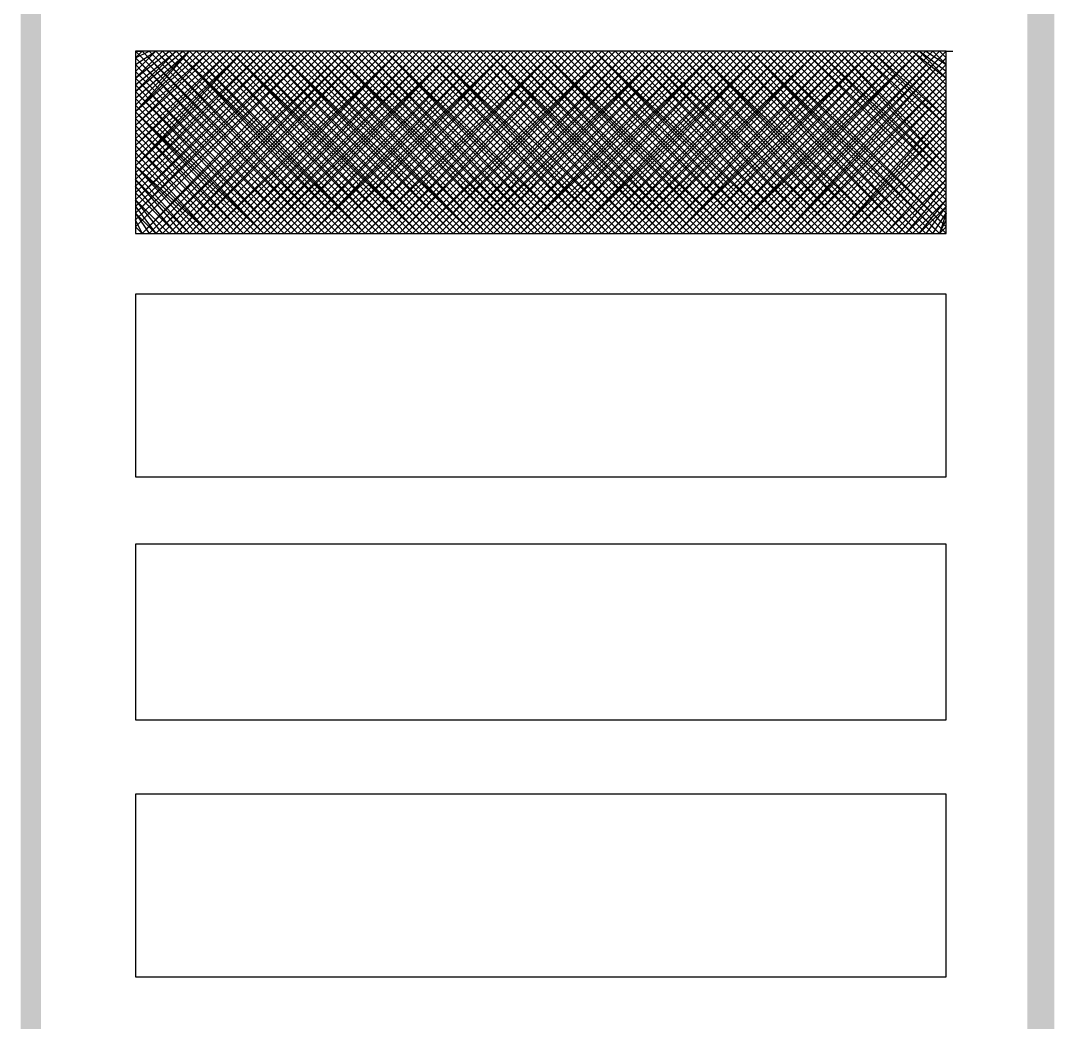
# Model space of a CAD drawing. Header units: millimetres. Extents: x 532209 to 638832, y -290618 to -196403.
# Drawn here: x 585871 to 589696, y -259122 to -255416 of the extents above; entities that cross this region are included whole.
import ezdxf
from ezdxf.enums import TextEntityAlignment as Align

# ---------------------------------------------------------------- set-up
doc = ezdxf.new("R2010")
doc.units = ezdxf.units.MM
doc.header["$LTSCALE"] = 12.5
doc.header["$MEASUREMENT"] = 0
doc.styles.get("Standard").update_dxf_attribs({"font": 'arial.ttf'})

# ---------------------------------------------------------------- blocks, each defined once
blk = doc.blocks.new('APC L')
at = {"linetype": 'Continuous'}
for points in [[(585945.7, -253528.1), (585870.7, -253428.1), (585945.7, -262753.1)], [(585870.7, -253428.1), (585945.7, -262753.1), (585870.7, -262828.1)], [(589695.7, -262828.1), (589595.7, -253528.1), (589695.7, -253428.1)], [(589595.7, -262753.1), (589695.7, -262828.1), (589595.7, -253528.1)]]:
    blk.add_hatch(color=256, dxfattribs=at).paths.add_polyline_path(points)
for points in [[(586295.7, -256203.1), (589295.7, -256203.1), (589295.7, -255528.1), (586295.7, -255528.1), (586295.7, -256203.1)], [(586295.7, -256178.1), (586945.7, -255528.1)], [(586295.7, -256153.1), (586945.7, -255528.1)], [(586920.7, -255528.1), (586295.7, -256128.1), (586895.7, -255528.1)], [(586295.7, -256128.1), (586895.7, -255528.1), (586295.7, -256103.1)], [(586295.7, -256078.1), (586870.7, -255528.1)], [(586295.7, -256078.1), (586845.7, -255528.1)], [(586295.7, -256053.1), (586820.7, -255528.1)], [(586295.7, -256028.1), (586820.7, -255528.1)], [(586295.7, -256003.1), (586795.7, -255528.1)], [(586295.7, -256003.1), (586770.7, -255528.1)], [(586295.7, -255978.1), (586770.7, -255528.1)], [(586295.7, -255953.1), (586745.7, -255528.1)], [(586720.7, -255528.1), (586295.7, -255953.1), (586695.7, -255528.1)], [(586295.7, -255928.1), (586695.7, -255528.1), (586295.7, -255903.1)], [(586295.7, -255878.1), (586670.7, -255528.1)], [(586295.7, -255878.1), (586645.7, -255528.1)], [(586295.7, -255853.1), (586645.7, -255528.1)], [(586295.7, -255828.1), (586620.7, -255528.1)], [(586295.7, -255803.1), (586595.7, -255528.1)], [(586295.7, -255803.1), (586570.7, -255528.1)], [(586295.7, -255778.1), (586570.7, -255528.1)], [(586295.7, -255753.1), (586545.7, -255528.1)], [(586520.7, -255528.1), (586295.7, -255753.1), (586495.7, -255528.1)], [(586295.7, -255728.1), (586495.7, -255528.1), (586295.7, -255703.1)], [(586295.7, -255678.1), (586470.7, -255528.1)], [(586295.7, -255678.1), (586445.7, -255528.1)], [(586295.7, -255653.1), (586445.7, -255528.1)], [(586295.7, -255628.1), (586420.7, -255528.1)], [(586295.7, -255628.1), (586395.7, -255528.1)], [(586295.7, -255603.1), (586370.7, -255528.1)], [(586295.7, -255578.1), (586370.7, -255528.1)], [(586295.7, -255553.1), (586345.7, -255528.1)], [(586320.7, -255528.1), (586295.7, -255553.1), (586320.7, -255528.1)], [(586295.7, -255528.1), (586320.7, -255528.1)], [(586320.7, -255528.1), (586970.7, -256203.1), (586295.7, -255528.1)], [(586320.7, -256203.1), (586995.7, -255528.1)], [(586320.7, -256203.1), (586970.7, -255528.1)], [(586995.7, -256203.1), (586320.7, -255528.1)], [(587020.7, -255528.1), (586345.7, -256203.1), (587020.7, -255528.1)], [(587020.7, -256203.1), (586345.7, -255528.1)], [(586395.7, -256203.1), (587070.7, -255528.1), (586370.7, -256203.1)], [(586370.7, -256203.1), (587045.7, -255528.1)], [(587045.7, -256203.1), (586370.7, -255528.1)], [(587020.7, -256203.1), (586370.7, -255528.1)], [(587070.7, -256203.1), (586395.7, -255528.1)], [(586420.7, -256203.1), (587095.7, -255528.1)], [(587095.7, -256203.1), (586420.7, -255528.1)], [(586445.7, -256203.1), (587120.7, -255528.1)], [(586445.7, -256203.1), (587095.7, -255528.1)], [(587145.7, -256203.1), (586445.7, -255528.1)], [(587120.7, -256203.1), (586445.7, -255528.1), (587095.7, -256203.1)], [(586470.7, -256203.1), (587145.7, -255528.1)], [(586495.7, -255528.1), (587145.7, -256203.1), (586470.7, -255528.1)], [(586495.7, -256203.1), (587170.7, -255528.1)], [(586495.7, -256203.1), (587145.7, -255528.1)], [(587170.7, -256203.1), (586495.7, -255528.1)], [(586520.7, -256203.1), (587195.7, -255528.1)], [(587195.7, -256203.1), (586520.7, -255528.1)], [(587220.7, -255528.1), (586545.7, -256203.1), (587220.7, -255528.1)], [(587220.7, -256203.1), (586545.7, -255528.1)], [(586595.7, -256203.1), (587270.7, -255528.1), (586570.7, -256203.1)], [(586570.7, -256203.1), (587245.7, -255528.1)], [(587245.7, -256203.1), (586570.7, -255528.1)], [(587220.7, -256203.1), (586570.7, -255528.1)], [(587270.7, -256203.1), (586595.7, -255528.1)], [(586620.7, -256203.1), (587270.7, -255528.1)], [(587270.7, -256203.1), (586620.7, -255528.1)], [(586645.7, -256203.1), (587320.7, -255528.1)], [(586645.7, -256203.1), (587295.7, -255528.1)], [(587345.7, -256203.1), (586645.7, -255528.1)], [(587320.7, -256203.1), (586645.7, -255528.1), (587295.7, -256203.1)], [(586670.7, -256203.1), (587345.7, -255528.1)], [(586695.7, -255528.1), (587345.7, -256203.1), (586670.7, -255528.1)], [(586695.7, -256203.1), (587370.7, -255528.1)], [(586695.7, -256203.1), (587345.7, -255528.1)], [(587370.7, -256203.1), (586695.7, -255528.1)], [(586720.7, -256203.1), (587395.7, -255528.1)], [(587395.7, -256203.1), (586720.7, -255528.1)], [(587420.7, -255528.1), (586745.7, -256203.1), (587395.7, -255528.1)], [(587395.7, -256203.1), (586745.7, -255528.1)], [(586795.7, -256203.1), (587470.7, -255528.1), (586770.7, -256203.1)], [(586770.7, -256203.1), (587445.7, -255528.1)], [(587445.7, -256203.1), (586770.7, -255528.1)], [(587420.7, -256203.1), (586770.7, -255528.1)], [(587470.7, -256203.1), (586795.7, -255528.1)], [(586820.7, -256203.1), (587495.7, -255528.1)], [(586820.7, -256203.1), (587470.7, -255528.1)], [(587520.7, -256203.1), (586820.7, -255528.1), (587495.7, -256203.1)], [(587470.7, -256203.1), (586820.7, -255528.1)], [(586845.7, -256203.1), (587520.7, -255528.1)], [(587545.7, -256203.1), (586845.7, -255528.1)], [(586870.7, -256203.1), (587545.7, -255528.1)], [(586895.7, -255528.1), (587545.7, -256203.1), (586870.7, -255528.1)], [(586895.7, -256203.1), (587570.7, -255528.1)], [(586895.7, -256203.1), (587545.7, -255528.1)], [(587570.7, -256203.1), (586895.7, -255528.1)], [(586920.7, -256203.1), (587595.7, -255528.1)], [(587595.7, -256203.1), (586920.7, -255528.1)], [(586945.7, -256203.1), (587645.7, -255528.1)], [(587620.7, -255528.1), (586945.7, -256203.1), (587595.7, -255528.1)], [(587620.7, -256203.1), (586945.7, -255528.1)], [(587595.7, -256203.1), (586945.7, -255528.1)], [(586995.7, -256203.1), (587670.7, -255528.1), (586970.7, -256203.1)], [(587645.7, -256203.1), (586970.7, -255528.1)], [(587670.7, -256203.1), (586995.7, -255528.1)], [(587020.7, -256203.1), (587695.7, -255528.1)], [(587020.7, -256203.1), (587670.7, -255528.1)], [(587720.7, -256203.1), (587020.7, -255528.1), (587695.7, -256203.1)], [(587670.7, -256203.1), (587020.7, -255528.1)], [(587045.7, -256203.1), (587720.7, -255528.1)], [(587720.7, -256203.1), (587045.7, -255528.1)], [(587070.7, -256203.1), (587720.7, -255528.1)], [(587095.7, -255528.1), (587745.7, -256203.1), (587070.7, -255528.1)], [(587095.7, -256203.1), (587770.7, -255528.1)], [(587095.7, -256203.1), (587745.7, -255528.1)], [(587770.7, -256203.1), (587095.7, -255528.1)], [(587795.7, -255528.1), (587120.7, -256203.1), (587795.7, -255528.1)], [(587795.7, -256203.1), (587120.7, -255528.1)], [(587145.7, -256203.1), (587845.7, -255528.1)], [(587145.7, -256203.1), (587820.7, -255528.1)], [(587820.7, -256203.1), (587145.7, -255528.1)], [(587795.7, -256203.1), (587145.7, -255528.1)], [(587195.7, -256203.1), (587845.7, -255528.1), (587170.7, -256203.1)], [(587845.7, -256203.1), (587170.7, -255528.1)], [(587845.7, -256203.1), (587195.7, -255528.1)], [(587220.7, -256203.1), (587895.7, -255528.1)], [(587220.7, -256203.1), (587870.7, -255528.1)], [(587920.7, -256203.1), (587220.7, -255528.1), (587895.7, -256203.1)], [(587870.7, -256203.1), (587220.7, -255528.1)], [(587245.7, -256203.1), (587920.7, -255528.1)], [(587920.7, -256203.1), (587245.7, -255528.1)], [(587270.7, -256203.1), (587945.7, -255528.1)], [(587270.7, -256203.1), (587920.7, -255528.1)], [(587270.7, -255528.1), (587945.7, -256203.1), (587270.7, -255528.1)], [(587295.7, -256203.1), (587970.7, -255528.1)], [(587970.7, -256203.1), (587295.7, -255528.1)], [(587995.7, -255528.1), (587320.7, -256203.1), (587995.7, -255528.1)], [(587995.7, -256203.1), (587320.7, -255528.1)], [(587370.7, -256203.1), (588045.7, -255528.1), (587345.7, -256203.1)], [(587345.7, -256203.1), (588020.7, -255528.1)], [(588020.7, -256203.1), (587345.7, -255528.1)], [(587995.7, -256203.1), (587345.7, -255528.1)], [(588045.7, -256203.1), (587370.7, -255528.1)], [(587395.7, -256203.1), (588070.7, -255528.1)], [(587395.7, -256203.1), (588045.7, -255528.1)], [(588095.7, -256203.1), (587395.7, -255528.1), (588070.7, -256203.1)], [(588045.7, -256203.1), (587395.7, -255528.1)], [(587420.7, -256203.1), (588095.7, -255528.1)], [(588120.7, -256203.1), (587420.7, -255528.1)], [(587445.7, -256203.1), (588120.7, -255528.1)], [(588120.7, -256203.1), (587445.7, -255528.1)], [(587470.7, -256203.1), (588120.7, -255528.1)], [(587470.7, -256203.1), (588145.7, -255528.1)], [(587470.7, -255528.1), (588145.7, -256203.1), (587470.7, -255528.1)], [(587495.7, -256203.1), (588170.7, -255528.1)], [(588170.7, -256203.1), (587495.7, -255528.1)], [(588170.7, -255528.1), (587520.7, -256203.1), (588195.7, -255528.1)], [(588170.7, -256203.1), (587520.7, -255528.1)], [(587545.7, -256203.1), (588220.7, -255528.1)], [(587545.7, -256203.1), (588245.7, -255528.1), (587570.7, -256203.1)], [(588195.7, -256203.1), (587545.7, -255528.1)], [(588220.7, -256203.1), (587545.7, -255528.1)], [(588245.7, -256203.1), (587570.7, -255528.1)], [(587595.7, -256203.1), (588245.7, -255528.1)], [(587595.7, -256203.1), (588270.7, -255528.1)], [(588245.7, -256203.1), (587595.7, -255528.1)], [(588270.7, -256203.1), (587595.7, -255528.1), (588295.7, -256203.1)], [(587620.7, -256203.1), (588295.7, -255528.1)], [(588295.7, -256203.1), (587620.7, -255528.1)], [(587645.7, -256203.1), (588295.7, -255528.1)], [(587645.7, -255528.1), (588320.7, -256203.1), (587670.7, -255528.1)], [(587670.7, -256203.1), (588320.7, -255528.1)], [(587670.7, -256203.1), (588345.7, -255528.1)], [(588345.7, -256203.1), (587670.7, -255528.1)], [(587695.7, -256203.1), (588370.7, -255528.1)], [(588370.7, -256203.1), (587695.7, -255528.1)], [(588370.7, -255528.1), (587720.7, -256203.1), (588395.7, -255528.1)], [(587720.7, -256203.1), (588420.7, -255528.1)], [(588370.7, -256203.1), (587720.7, -255528.1)], [(588395.7, -256203.1), (587720.7, -255528.1)], [(587745.7, -256203.1), (588445.7, -255528.1), (587770.7, -256203.1)], [(588420.7, -256203.1), (587745.7, -255528.1)], [(588445.7, -256203.1), (587770.7, -255528.1)], [(587795.7, -256203.1), (588445.7, -255528.1)], [(587795.7, -256203.1), (588470.7, -255528.1)], [(588445.7, -256203.1), (587795.7, -255528.1)], [(588470.7, -256203.1), (587795.7, -255528.1), (588495.7, -256203.1)], [(587820.7, -256203.1), (588495.7, -255528.1)], [(588495.7, -256203.1), (587820.7, -255528.1)], [(587845.7, -256203.1), (588495.7, -255528.1)], [(587845.7, -256203.1), (588520.7, -255528.1)], [(587845.7, -255528.1), (588520.7, -256203.1), (587845.7, -255528.1)], [(587870.7, -256203.1), (588545.7, -255528.1)], [(588545.7, -256203.1), (587870.7, -255528.1)], [(587895.7, -256203.1), (588570.7, -255528.1)], [(588570.7, -256203.1), (587895.7, -255528.1)], [(588570.7, -255528.1), (587920.7, -256203.1), (588595.7, -255528.1)], [(587920.7, -256203.1), (588620.7, -255528.1)], [(588570.7, -256203.1), (587920.7, -255528.1)], [(588595.7, -256203.1), (587920.7, -255528.1)], [(587945.7, -256203.1), (588620.7, -255528.1), (587970.7, -256203.1)], [(588620.7, -256203.1), (587945.7, -255528.1)], [(588620.7, -256203.1), (587970.7, -255528.1)], [(587995.7, -256203.1), (588645.7, -255528.1)], [(587995.7, -256203.1), (588670.7, -255528.1)], [(588645.7, -256203.1), (587995.7, -255528.1)], [(588670.7, -256203.1), (587995.7, -255528.1), (588695.7, -256203.1)], [(588020.7, -256203.1), (588695.7, -255528.1)], [(588695.7, -256203.1), (588020.7, -255528.1)], [(588045.7, -256203.1), (588695.7, -255528.1)], [(588045.7, -256203.1), (588720.7, -255528.1)], [(588045.7, -255528.1), (588720.7, -256203.1), (588045.7, -255528.1)], [(588070.7, -256203.1), (588745.7, -255528.1)], [(588745.7, -256203.1), (588070.7, -255528.1)], [(588745.7, -255528.1), (588095.7, -256203.1), (588770.7, -255528.1)], [(588745.7, -256203.1), (588095.7, -255528.1)], [(588120.7, -256203.1), (588795.7, -255528.1)], [(588120.7, -256203.1), (588820.7, -255528.1)], [(588770.7, -256203.1), (588120.7, -255528.1)], [(588795.7, -256203.1), (588120.7, -255528.1)], [(588145.7, -256203.1), (588820.7, -255528.1), (588170.7, -256203.1)], [(588820.7, -256203.1), (588145.7, -255528.1)], [(588170.7, -256203.1), (588845.7, -255528.1)], [(588820.7, -256203.1), (588170.7, -255528.1)], [(588845.7, -256203.1), (588170.7, -255528.1)], [(588195.7, -256203.1), (588870.7, -255528.1)], [(588870.7, -256203.1), (588195.7, -255528.1), (588895.7, -256203.1)], [(588220.7, -256203.1), (588895.7, -255528.1)], [(588895.7, -256203.1), (588220.7, -255528.1)], [(588245.7, -256203.1), (588895.7, -255528.1)], [(588245.7, -256203.1), (588920.7, -255528.1)], [(588245.7, -255528.1), (588920.7, -256203.1), (588245.7, -255528.1)], [(588270.7, -256203.1), (588945.7, -255528.1)], [(588945.7, -256203.1), (588270.7, -255528.1)], [(588945.7, -255528.1), (588295.7, -256203.1), (588970.7, -255528.1)], [(588295.7, -256203.1), (588995.7, -255528.1)], [(588945.7, -256203.1), (588295.7, -255528.1)], [(588970.7, -256203.1), (588295.7, -255528.1)], [(588320.7, -256203.1), (589020.7, -255528.1), (588345.7, -256203.1)], [(588995.7, -256203.1), (588320.7, -255528.1)], [(589020.7, -256203.1), (588345.7, -255528.1)], [(588370.7, -256203.1), (589020.7, -255528.1)], [(588370.7, -256203.1), (589045.7, -255528.1)], [(589020.7, -256203.1), (588370.7, -255528.1)], [(589045.7, -256203.1), (588370.7, -255528.1), (589070.7, -256203.1)], [(588395.7, -256203.1), (589070.7, -255528.1)], [(589070.7, -256203.1), (588395.7, -255528.1)], [(588420.7, -256203.1), (589070.7, -255528.1)], [(589095.7, -256203.1), (588420.7, -255528.1)], [(588445.7, -256203.1), (589095.7, -255528.1)], [(588445.7, -256203.1), (589120.7, -255528.1)], [(588445.7, -255528.1), (589120.7, -256203.1), (588445.7, -255528.1)], [(588470.7, -256203.1), (589145.7, -255528.1)], [(589145.7, -256203.1), (588470.7, -255528.1)], [(589145.7, -255528.1), (588495.7, -256203.1), (589170.7, -255528.1)], [(588495.7, -256203.1), (589195.7, -255528.1)], [(589145.7, -256203.1), (588495.7, -255528.1)], [(589170.7, -256203.1), (588495.7, -255528.1)], [(588520.7, -256203.1), (589195.7, -255528.1), (588545.7, -256203.1)], [(589195.7, -256203.1), (588520.7, -255528.1)], [(589195.7, -256203.1), (588545.7, -255528.1)], [(588570.7, -256203.1), (589220.7, -255528.1)], [(588570.7, -256203.1), (589245.7, -255528.1)], [(589220.7, -256203.1), (588570.7, -255528.1)], [(589245.7, -256203.1), (588570.7, -255528.1), (589270.7, -256203.1)], [(588595.7, -256203.1), (589270.7, -255528.1)], [(589270.7, -256203.1), (588595.7, -255528.1)], [(588620.7, -256203.1), (589270.7, -255528.1)], [(588620.7, -256203.1), (589295.7, -255528.1), (588645.7, -256203.1)], [(589295.7, -256203.1), (588620.7, -255528.1)], [(588620.7, -255528.1), (589295.7, -256178.1), (588645.7, -255528.1)], [(589295.7, -256153.1), (588670.7, -255528.1)], [(589295.7, -256128.1), (588695.7, -255528.1)], [(589295.7, -256128.1), (588695.7, -255528.1)], [(589295.7, -256103.1), (588720.7, -255528.1)], [(589295.7, -256078.1), (588745.7, -255528.1)], [(589295.7, -256078.1), (588745.7, -255528.1)], [(589295.7, -256053.1), (588770.7, -255528.1), (589295.7, -256028.1)], [(589295.7, -256003.1), (588795.7, -255528.1)], [(589295.7, -256003.1), (588820.7, -255528.1)], [(588820.7, -255528.1), (589295.7, -255978.1), (588845.7, -255528.1)], [(589295.7, -255953.1), (588870.7, -255528.1)], [(589295.7, -255953.1), (588895.7, -255528.1)], [(589295.7, -255928.1), (588895.7, -255528.1)], [(589295.7, -255903.1), (588920.7, -255528.1)], [(589295.7, -255878.1), (588945.7, -255528.1)], [(589295.7, -255878.1), (588945.7, -255528.1)], [(589295.7, -255853.1), (588970.7, -255528.1), (589295.7, -255828.1)], [(589295.7, -255803.1), (588995.7, -255528.1)], [(589295.7, -255803.1), (589020.7, -255528.1)], [(589020.7, -255528.1), (589295.7, -255778.1), (589045.7, -255528.1)], [(589295.7, -255753.1), (589070.7, -255528.1)], [(589295.7, -255753.1), (589070.7, -255528.1)], [(589295.7, -255728.1), (589095.7, -255528.1)], [(589295.7, -255703.1), (589120.7, -255528.1)], [(589295.7, -255678.1), (589145.7, -255528.1)], [(589295.7, -255678.1), (589145.7, -255528.1)], [(589295.7, -255653.1), (589170.7, -255528.1), (589295.7, -255628.1)], [(589295.7, -255628.1), (589195.7, -255528.1)], [(589295.7, -255603.1), (589195.7, -255528.1)], [(589220.7, -255528.1), (589295.7, -255578.1), (589245.7, -255528.1)], [(589295.7, -255553.1), (589270.7, -255528.1)], [(589295.7, -255553.1), (589270.7, -255528.1)], [(589295.7, -255528.1), (589320.7, -255528.1)], [(586945.7, -256203.1), (586295.7, -255553.1)], [(586945.7, -256203.1), (586295.7, -255553.1), (586920.7, -256203.1)], [(586895.7, -256203.1), (586295.7, -255578.1)], [(588670.7, -256203.1), (589295.7, -255553.1)], [(589295.7, -255553.1), (588695.7, -256203.1), (589295.7, -255578.1)], [(586895.7, -256203.1), (586295.7, -255603.1)], [(588695.7, -256203.1), (589295.7, -255603.1)], [(586870.7, -256203.1), (586295.7, -255628.1)], [(586845.7, -256203.1), (586295.7, -255628.1)], [(586820.7, -256203.1), (586295.7, -255653.1)], [(588720.7, -256203.1), (589295.7, -255628.1)], [(588745.7, -256203.1), (589295.7, -255628.1)], [(588745.7, -256203.1), (589295.7, -255653.1)], [(586820.7, -256203.1), (586295.7, -255678.1)], [(586795.7, -256203.1), (586295.7, -255678.1)], [(588770.7, -256203.1), (589295.7, -255678.1)], [(588795.7, -256203.1), (589295.7, -255678.1)], [(586295.7, -255703.1), (586770.7, -256203.1), (586295.7, -255728.1)], [(588820.7, -256203.1), (589295.7, -255703.1), (588820.7, -256203.1)], [(588845.7, -256203.1), (589295.7, -255728.1)], [(586770.7, -256203.1), (586295.7, -255753.1), (586745.7, -256203.1)], [(586720.7, -256203.1), (586295.7, -255753.1)], [(588870.7, -256203.1), (589295.7, -255753.1)], [(589295.7, -255753.1), (588895.7, -256203.1), (589295.7, -255778.1)], [(586695.7, -256203.1), (586295.7, -255778.1)], [(586695.7, -256203.1), (586295.7, -255803.1)], [(586670.7, -256203.1), (586295.7, -255803.1)], [(588895.7, -256203.1), (589295.7, -255803.1)], [(588920.7, -256203.1), (589295.7, -255803.1)], [(586645.7, -256203.1), (586295.7, -255828.1)], [(586645.7, -256203.1), (586295.7, -255853.1)], [(588945.7, -256203.1), (589295.7, -255828.1)], [(588945.7, -256203.1), (589295.7, -255853.1)], [(586620.7, -256203.1), (586295.7, -255878.1)], [(586595.7, -256203.1), (586295.7, -255878.1)], [(588970.7, -256203.1), (589295.7, -255878.1)], [(588995.7, -256203.1), (589295.7, -255878.1)], [(586295.7, -255903.1), (586570.7, -256203.1), (586295.7, -255928.1)], [(589020.7, -256203.1), (589295.7, -255903.1), (589020.7, -256203.1)], [(589045.7, -256203.1), (589295.7, -255928.1)], [(586570.7, -256203.1), (586295.7, -255953.1), (586545.7, -256203.1)], [(586520.7, -256203.1), (586295.7, -255953.1)], [(589070.7, -256203.1), (589295.7, -255953.1)], [(589295.7, -255953.1), (589070.7, -256203.1), (589295.7, -255978.1)], [(586495.7, -256203.1), (586295.7, -255978.1)], [(586495.7, -256203.1), (586295.7, -256003.1)], [(586470.7, -256203.1), (586295.7, -256003.1)], [(589095.7, -256203.1), (589295.7, -256003.1)], [(589120.7, -256203.1), (589295.7, -256003.1)], [(586445.7, -256203.1), (586295.7, -256028.1)], [(589145.7, -256203.1), (589295.7, -256028.1)], [(586445.7, -256203.1), (586295.7, -256053.1)], [(586420.7, -256203.1), (586295.7, -256078.1)], [(586395.7, -256203.1), (586295.7, -256078.1)], [(589145.7, -256203.1), (589295.7, -256053.1)], [(589170.7, -256203.1), (589295.7, -256078.1)], [(589195.7, -256203.1), (589295.7, -256078.1)], [(586295.7, -256103.1), (586370.7, -256203.1), (586295.7, -256128.1)], [(589195.7, -256203.1), (589295.7, -256103.1), (589220.7, -256203.1)], [(586370.7, -256203.1), (586295.7, -256128.1), (586345.7, -256203.1)], [(586320.7, -256203.1), (586295.7, -256153.1)], [(589245.7, -256203.1), (589295.7, -256128.1)], [(589295.7, -256128.1), (589270.7, -256203.1), (589295.7, -256153.1)], [(586320.7, -256203.1), (586295.7, -256178.1)], [(589270.7, -256203.1), (589295.7, -256178.1)], [(586295.7, -257103.1), (589295.7, -257103.1), (589295.7, -256428.1), (586295.7, -256428.1), (586295.7, -257103.1)], [(586295.7, -258003.1), (589295.7, -258003.1), (589295.7, -257353.1), (586295.7, -257353.1), (586295.7, -258003.1)], [(586295.7, -258953.1), (589295.7, -258953.1), (589295.7, -258278.1), (586295.7, -258278.1), (586295.7, -258953.1)]]:
    blk.add_lwpolyline(points, dxfattribs=at)
for tag, p in [('POWER', (619828.3, -213871.9)), ('READER_1', (532806.9, -215496.9)), ('RS485_1', (619828.3, -222371.9)), ('READER_2', (532806.9, -226571.9)), ('RS485_2', (619828.3, -235171.9)), ('INPUT_2', (619828.3, -252946.9)), ('OUTPUT_2', (619828.3, -259721.9))]:
    blk.add_attdef(tag, text='', height=450).set_placement(p, align=Align.MIDDLE_LEFT)
for tag, p in [('OUTPUT_1', (565820.7, -271614.2)), ('INPUT_1', (571645.7, -271614.2))]:
    blk.add_attdef(tag, text='', height=450, rotation=270).set_placement(p, align=Align.MIDDLE_LEFT)

msp = doc.modelspace()

# ---------------------------------------------------------------- block references
msp.add_blockref('APC L', (0, 0))

doc.saveas('drawing.dxf')
